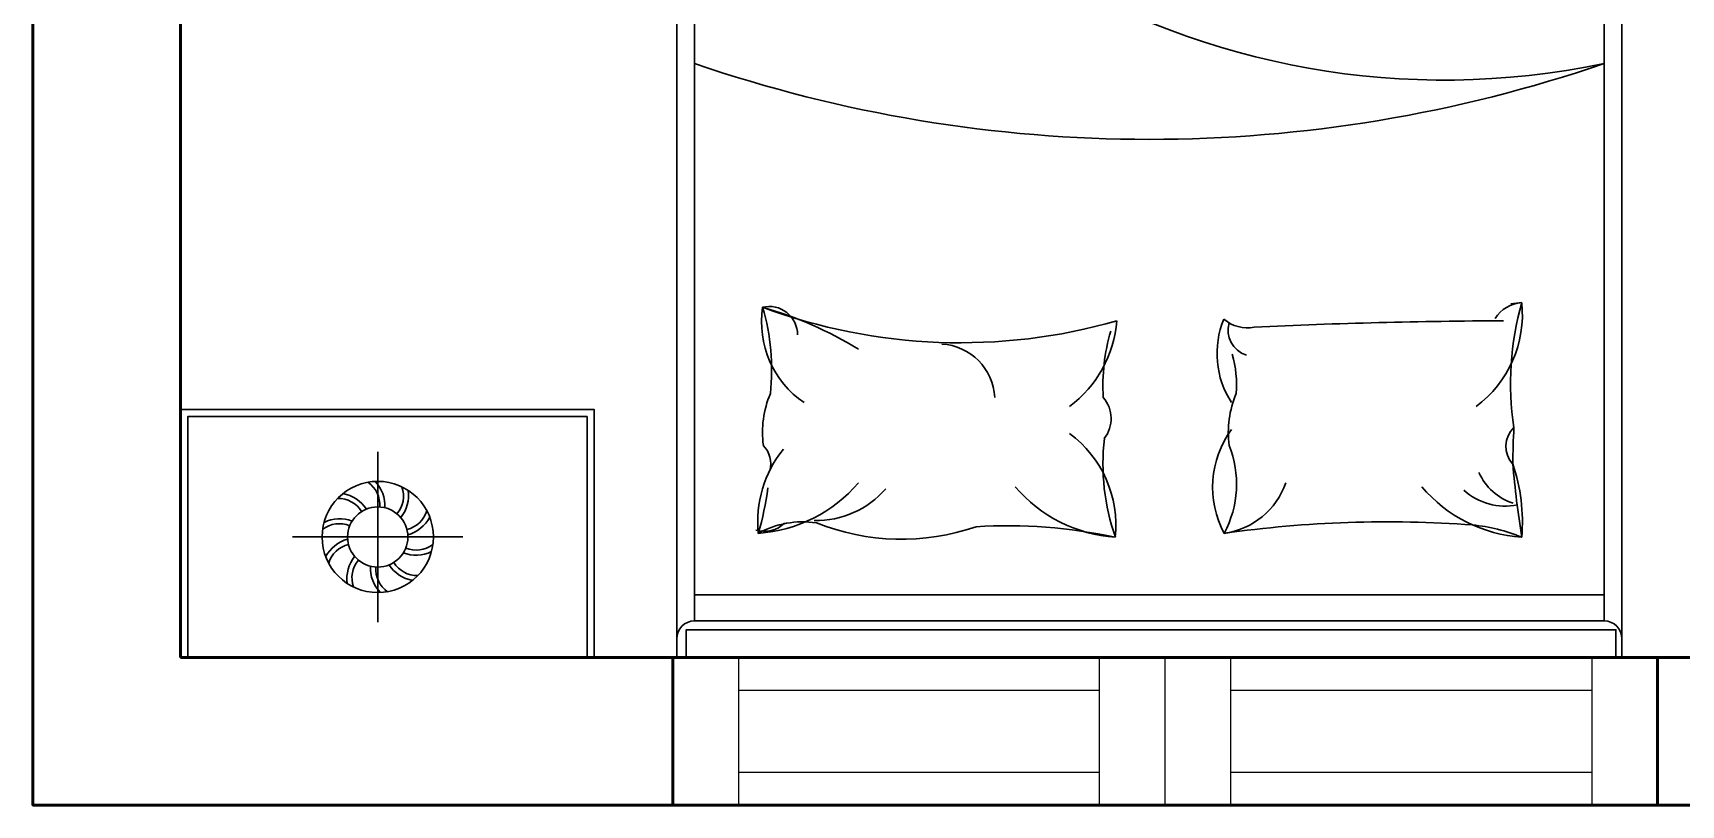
# Model space of a CAD drawing. Header units: millimetres. Extents: x -20622 to 21990, y -10877 to 8500.
# Drawn here: x 0 to 2511, y 0 to 1177 of the extents above; entities that cross this region are included whole.
import ezdxf

# ---------------------------------------------------------------- set-up
doc = ezdxf.new("R2010")
doc.units = ezdxf.units.MM
doc.layers.add('FURNITURE', color=80, linetype='Continuous', lineweight=30)
doc.layers.add('WALL', color=140, linetype='Continuous', lineweight=50)
doc.layers.add('Windows', color=190, linetype='Continuous')

msp = doc.modelspace()

# ---------------------------------------------------------------- linework, layer by layer
at = {"layer": 'FURNITURE'}
for p, q in [((525.3, 538.4), (525.3, 278.8)), ((395.5, 408.6), (655.1, 408.6)), ((1007.9, 320.5), (2393.9, 320.5)), ((2393.9, 280.6), (1007.9, 280.6)), ((3177, 225), (225, 225))]:
    msp.add_line(p, q, dxfattribs=at)
for points in [[(2420.9, 225), (2420.9, 2052), (980.9, 2052), (980.9, 225)], [(855, 225), (855, 603), (225, 603), (225, 225)], [(844.2, 225), (844.2, 592.2), (235.8, 592.2), (235.8, 225)], [(995.4, 225), (995.4, 267.2), (2411.9, 267.2), (2411.9, 225)]]:
    msp.add_lwpolyline(points, dxfattribs=at)
for points in [[(2393.9, 280.6), (2393.9, 1980, 0.414214), (2348.9, 2025), (1052.9, 2025, 0.414214), (1007.9, 1980), (1007.9, 280.6)], [(2193.4, 427, 0.053404), (1814.8, 414.2, 0.040654)]]:
    msp.add_lwpolyline(points, format="xyb", dxfattribs=at)
for radius in [84.8, 45.9]:
    msp.add_circle((525.3, 408.6), radius, dxfattribs=at)
for centre, radius, start, end in [((2150.8, 2292.8), 1187.6, 195.7708, 281.8099), ((1700.9, 3149.5), 2134.8, 251.0577, 288.9423), ((1258.5, 736.1), 148.5, 171.2621, 235.7572), ((1121.9, 716.9), 43, 359.7727, 103.8018), ((1413.1, 1571.4), 866.8, 249.6507, 285.9631), ((956.6, 206.5), 573.6, 58.3499, 74.3137), ((788.4, 663.3), 337.1, 353.8296, 16.4356), ((2094.4, 747.8), 174.9, 306.5711, 5.89), ((2271.5, 714.6), 51.3, 93.4709, 148.5412), ((2697.2, 643), 446, 164.0243, 188.7071), ((2283.8, 545.8), 220.5, 94.0129, 98.3417), ((1468.6, 753.8), 183.6, 307.1197, 355.09), ((1941, 688.1), 137, 157.4467, 213.0478), ((1850, 781.7), 54.3, 229.0991, 281.3702), ((1860.2, 723.6), 39.3, 163.3521, 253.2995), ((2276, -8134.3), 8872.5, 90.22759, 92.68343), ((1927.1, 639.6), 296.9, 163.7954, 183.5554), ((1379.9, 617.3), 85.5, 2.63, 86.884), ((1668.7, 640.9), 165, 355.2233, 16.23), ((1262.8, 568), 151.3, 157.017, 187.5368), ((1593.5, 588.9), 49.2, 322.0833, 40.902), ((1972.5, 568), 151.3, 157.017, 187.5368), ((1475.1, 426.1), 174.9, 354.11, 53.4289), ((1970.6, 520.1), 340.4, 173.4947, 199.1867), ((1946.3, 484.4), 149, 143.7389, 208.1269), ((2284.4, 546.8), 40.2, 134.4736, 222.1713), ((4379.7, 478.7), 2125.6, 177.3905, 178.8876), ((1279.1, 432.1), 174.9, 140.9404, 185.89), ((1082.7, 519.9), 41.3, 345.3506, 43.2684), ((1674.7, 489.4), 159.1, 331.7736, 21.6983), ((2281.5, 541.5), 85.7, 203.8756, 252.1383), ((1991.7, 430.9), 277.6, 355.3048, 18.6942), ((3722.2, 643.4), 1472.7, 184.8098, 189.1892), ((486.9, 457.7), 41.5, 355.462, 55.6998), ((481.9, 455.6), 54.5, 357.5103, 43.83), ((523.1, 470.9), 41.5, 319.462, 19.6998), ((517.8, 472.1), 54.5, 321.5103, 7.83), ((1089.7, 634.1), 220.5, 274.0129, 319.5811), ((658.7, 545.5), 465.3, 343.6046, 352.3273), ((1193, 574.2), 140.7, 268.9577, 319.0518), ((1664.5, 628.1), 220.5, 220.4189, 265.9871), ((1799.3, 528.9), 115.8, 277.7032, 340.9775), ((2283.8, 628.1), 220.5, 220.4189, 265.9871), ((2242.7, 548.4), 92.7, 227.4509, 281.7793), ((465.3, 425.8), 41.5, 31.462, 91.6998), ((462.5, 421.1), 54.5, 33.5103, 79.83), ((466.7, 387.3), 41.5, 67.462, 127.6998), ((467.2, 381.8), 54.5, 69.5103, 115.83), ((560.1, 460.3), 41.5, 283.462, 343.6998), ((556.5, 464.4), 54.5, 285.5103, 331.83), ((1114.4, 461.3), 44.1, 252.9226, 314.4009), ((1173.1, 291), 140.7, 81.5958, 118.9092), ((1323.3, 754.2), 349, 248.2026, 288.9817), ((2166.9, 163), 265.3, 67.5178, 84.267), ((494, 352.8), 54.5, 105.5103, 151.83), ((1485.5, -344.8), 770.5, 77.7438, 93.6284), ((490.4, 356.9), 41.5, 103.462, 163.6998), ((532.8, 345.1), 54.5, 141.5103, 187.83), ((583.3, 435.4), 54.5, 249.5103, 295.83), ((583.9, 430), 41.5, 247.462, 307.6998), ((527.5, 346.3), 41.5, 139.462, 199.6998), ((568.7, 361.6), 54.5, 177.5103, 223.83), ((563.7, 359.5), 41.5, 175.462, 235.6998), ((588, 396.1), 54.5, 213.5103, 259.83), ((585.2, 391.4), 41.5, 211.462, 271.6998), ((1007.9, 253.6), 27, 90, 180), ((2393.9, 253.6), 27, 360, 90)]:
    msp.add_arc(centre, radius, start, end, dxfattribs=at)
at = {"layer": 'WALL'}
for p, q in [((225, 225), (225, 1325)), ((225, 225), (3225, 225)), ((975, 225), (975, 0)), ((2475, 225), (2475, 0))]:
    msp.add_line(p, q, dxfattribs=at)
msp.add_lwpolyline([(4325, 0), (0, 0), (0, 1325)], dxfattribs=at)
at = {"layer": 'Windows'}
for p, q in [((975, 225), (2475, 225)), ((1075, 225), (1075, 0)), ((1625, 0), (1625, 225)), ((1725, 0), (1725, 225)), ((1825, 0), (1825, 225)), ((2375, 225), (2375, 0)), ((1075, 175), (1625, 175)), ((1825, 175), (2375, 175)), ((1075, 50), (1625, 50)), ((1825, 50), (2375, 50)), ((975, 0), (2475, 0))]:
    msp.add_line(p, q, dxfattribs=at)

doc.saveas('drawing.dxf')
